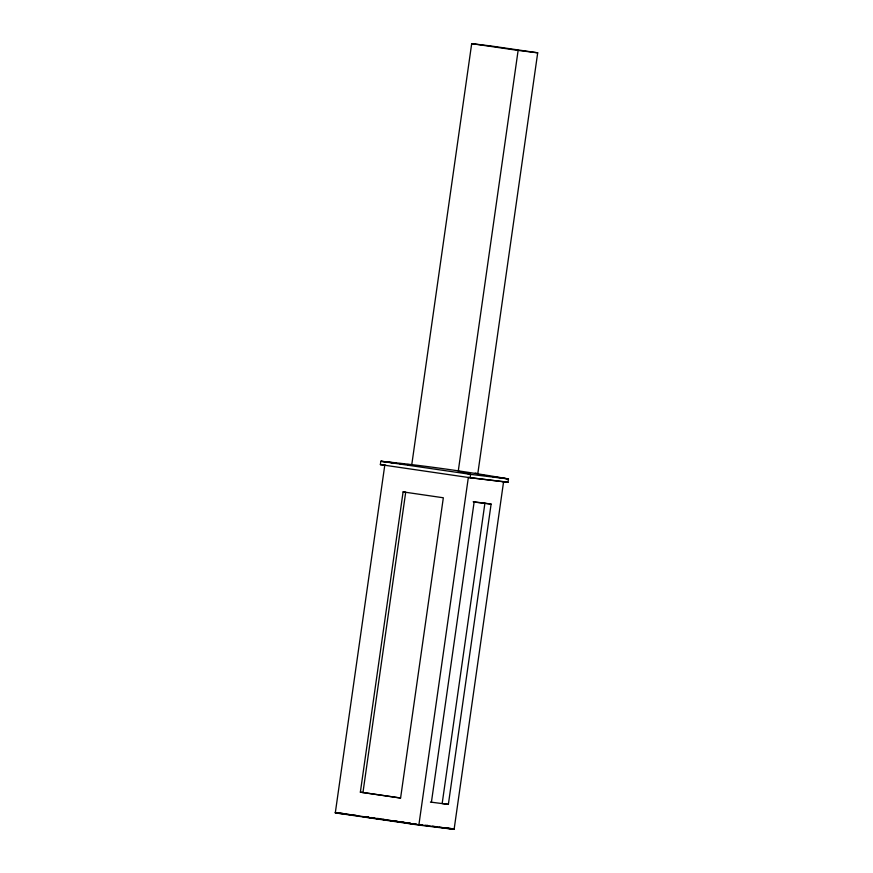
<?xml version="1.0" encoding="UTF-8"?>
<svg xmlns="http://www.w3.org/2000/svg" width="873" height="873" viewBox="0 0 873 873"><rect width="100%" height="100%" fill="white"/><g stroke="black" fill="none" stroke-linecap="round" stroke-linejoin="round"><path stroke-width="1.31" d="M380.377 464.611L380.846 461.26C423.591 465.462 466.16 471.584 508.468 478.95L507.988 482.311L470.121 477.727L380.377 464.611L385.779 465.265M418.854 825.072L468.343 477.433L503.59 481.7L454.113 829.35L418.854 825.072L335.297 812.872L384.775 465.222M360.353 792.193L403.097 491.903L405.705 492.219L362.961 792.509L360.353 792.193L400.587 798.064L443.331 497.774L403.097 491.903M411.816 464.371L471.693 43.65L491.281 46.029L537.703 52.806L477.826 473.526L475.174 473.144M368.231 817.324L363.004 816.692L408.171 822.977M537.703 52.806L518.125 50.427L458.249 471.158L470.602 474.366L508.468 478.95L492.394 476.603M470.121 477.727L470.602 474.366L380.846 461.26L395.72 463.061L390.471 462.504M427.759 825.356L425.096 825.367M431.393 802.342L474.126 502.051L491.106 504.103L448.362 804.393L430.422 802.069M491.106 504.103L484.908 503.208L442.175 803.487L448.362 804.393M399.779 463.552L403.839 464.043M407.898 464.534L410.594 464.862M385.255 461.872L387.863 462.188M399.616 463.607L402.224 463.923M407.451 464.556L410.059 464.873M473.166 501.779L484.908 503.208M337.96 812.85L335.341 812.534L418.909 824.745L454.156 829.012L447.413 828.03M340.568 813.167L343.176 813.483M335.297 812.872L343.133 813.822M345.741 814.138L349.658 814.607M352.266 814.924L356.184 815.404M365.667 816.67L368.275 816.986M370.839 817.641L373.448 817.957M377.365 818.438L379.973 818.754M413.398 823.61L416.006 823.926M408.127 823.315L415.952 824.265M418.571 824.581L422.488 825.05M471.693 43.65L518.125 50.427M481.678 475.043L484.351 475.436M487.036 475.829L489.709 476.211M502.63 481.536L507.988 482.311M362.961 792.509L400.521 797.987M432.539 826.196L436.587 826.786M439.283 827.189L454.113 829.35M365.722 816.779L368.384 817.172M371.036 817.554L373.688 817.946M377.66 818.525L380.312 818.907M382.974 819.3L385.626 819.682M394.912 821.046L397.564 821.428M401.536 822.006L404.188 822.399M407.811 822.781L410.463 823.174M419.749 824.527L422.401 824.909"/></g></svg>
